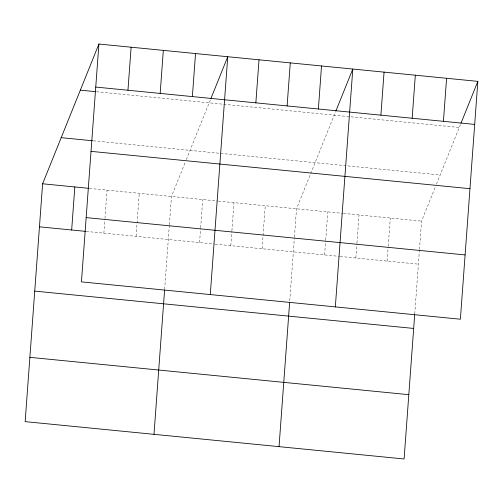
<?xml version="1.0" encoding="UTF-8"?>
<svg xmlns="http://www.w3.org/2000/svg" width="503" height="503" viewBox="0 0 503 503"><rect width="100%" height="100%" fill="white"/><g stroke="black" fill="none" stroke-linecap="round" stroke-linejoin="round"><path stroke-width="0.38" stroke-dasharray="2.52 1.89" d="M103.876 233.172L104.913 219.082M104.97 218.302L107.038 190.134M136.087 236.341L139.249 193.303M164.644 289.263L169.329 225.432M169.392 224.646L171.46 196.478L185.462 161.714M199.559 242.597L200.596 228.513M200.653 227.727L202.722 199.559M230.82 245.678L231.858 231.587M231.914 230.808L233.983 202.64M262.082 248.752L265.244 205.714M289.753 300.819L294.381 237.749M294.437 236.97L296.506 208.795L335.652 111.616M324.611 254.914L325.642 240.83M325.705 240.05L327.774 211.876M355.873 257.995L356.91 243.911M356.967 243.125L359.035 214.957M387.134 261.076L388.171 246.992M388.228 246.206L390.297 218.038M414.749 313.903L419.433 250.066M419.489 249.287L421.558 221.119L435.56 186.349M186.317 159.583L210.6 99.298M436.422 184.224L460.704 123.933M96.438 91.741L459.277 127.485M93.401 140.84L440.138 175M89.396 188.392L217.573 201.018M218.352 201.099L342.618 213.341M343.404 213.417L421.558 221.119M86.239 231.43L214.41 244.056M215.19 244.137L339.462 256.379M340.242 256.455L418.402 264.157"/><path stroke-width="0.75" d="M98.909 44.031L81.442 281.881L460.383 319.216L477.85 81.367L98.909 44.031L42.617 183.784L25.15 421.633L404.091 458.969L414.692 314.664M71.665 229.997L74.828 186.959M127.957 90.244L131.12 47.207M160.168 93.42L163.33 50.382M153.993 434.328L164.588 290.03M192.379 96.589L195.535 53.551M210.279 294.576L227.746 56.726L210.889 98.588M255.851 102.845L259.014 59.807M287.112 105.926L290.275 62.888M279.039 446.645L289.64 302.347M318.374 109.006L321.536 65.968M335.331 306.893L352.798 69.043L335.935 110.905M380.903 115.162L384.059 72.124M412.164 118.243L415.327 75.205M443.426 121.324L446.589 78.286M460.987 123.229L477.85 81.367M95.746 87.069L474.687 124.404M80.329 90.15L95.671 91.665M61.19 137.665L92.634 140.765M91.024 151.359L469.965 188.694M42.617 183.784L88.629 188.317M86.164 217.598L465.105 254.927M39.454 226.822L85.472 231.355M34.732 291.111L413.68 328.44M29.872 357.344L408.813 394.679"/></g></svg>
